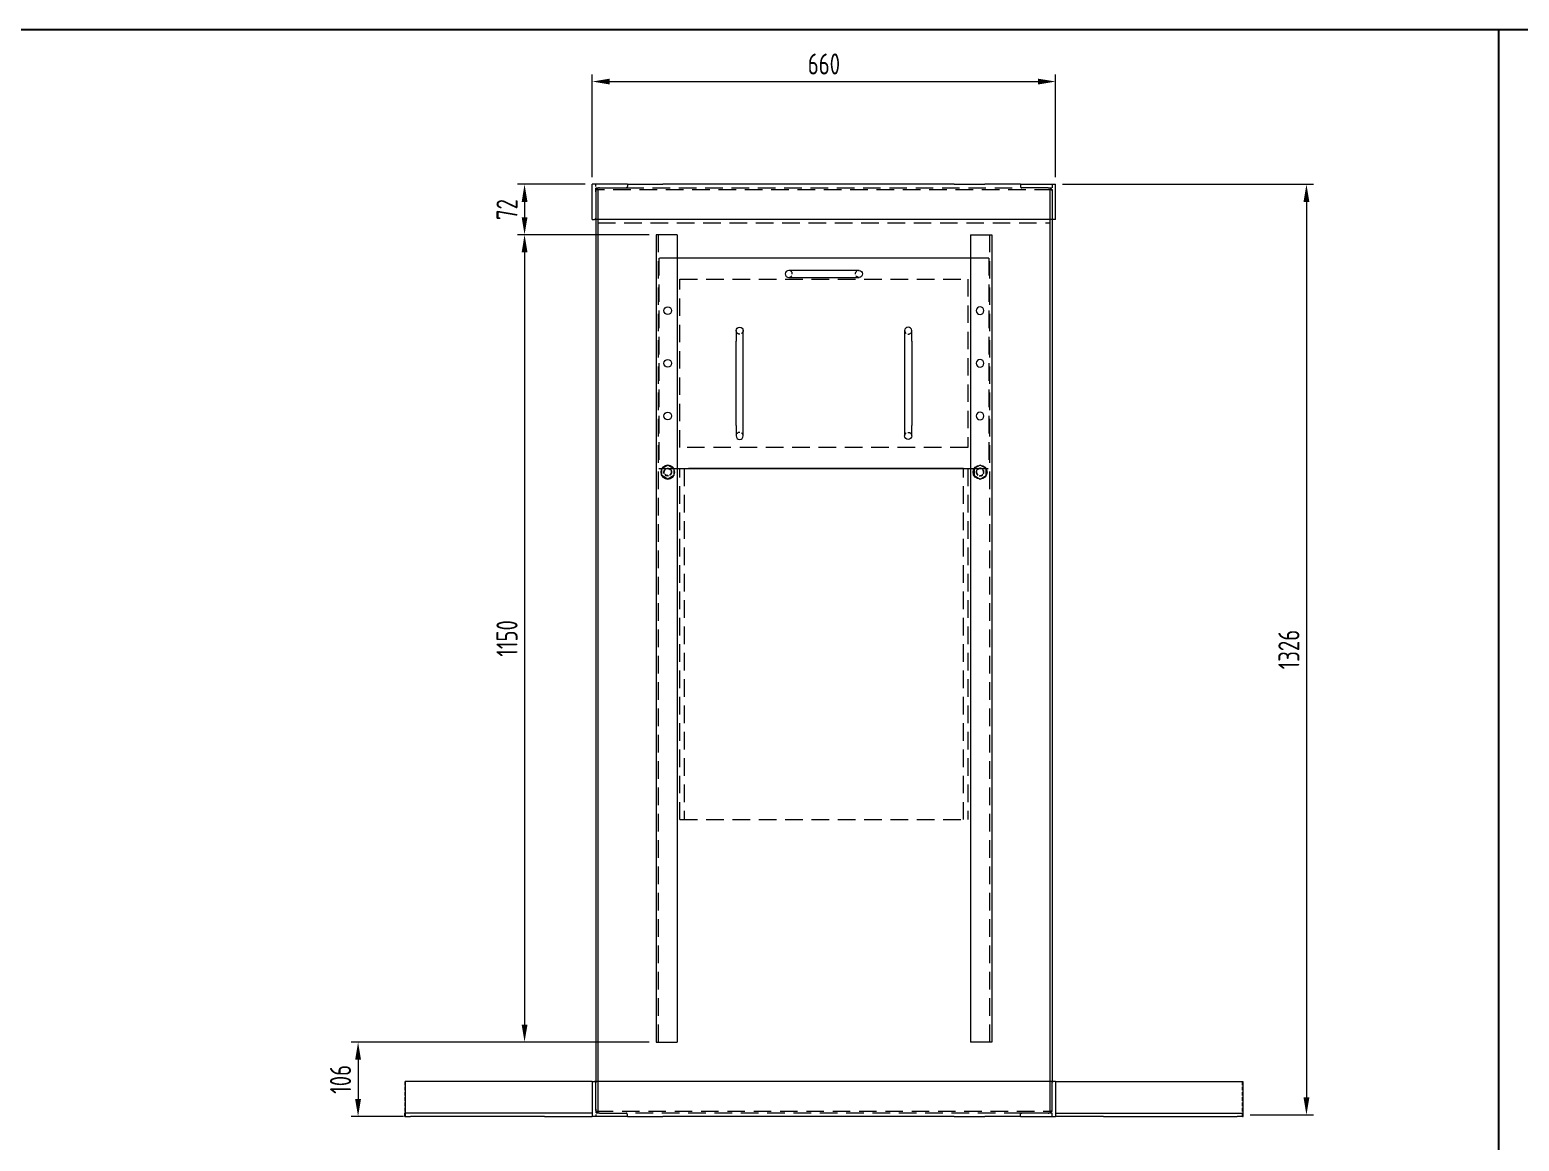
# Model space of a CAD drawing. Header units: millimetres. Extents: x -46397 to 283259, y -8690 to 23983.
# Drawn here: x 195999 to 198120, y -539 to 1044 of the extents above; entities that cross this region are included whole.
import ezdxf
from ezdxf import colors
from ezdxf.entities.mleader import LeaderData, LeaderLine
from ezdxf.math import Vec2, Vec3

# ---------------------------------------------------------------- set-up
doc = ezdxf.new("R2010")
doc.units = ezdxf.units.MM
doc.linetypes.add('HIDDEN', pattern=[0.375, 0.25, -0.125])
doc.linetypes.add('HIDDENX2', pattern=[0.75, 0.5, -0.25])
doc.layers.get('Defpoints').update_dxf_attribs({"lineweight": 0})
doc.layers.add('CHUAN NET KHUAT', color=4, linetype='HIDDEN', lineweight=0)
doc.layers.add('Dtext', color=255, linetype='Continuous', lineweight=20)
doc.layers.add('DIM', color=8, linetype='Continuous')
doc.styles.add('Chu va so', font='arial.ttf')
doc.styles.add('GHI CHÚ 1', font='isocp_IV25.ttf', dxfattribs={"width": 0.8})
doc.styles.get("Standard").update_dxf_attribs({"font": 'isocp.shx', "width": 0.8})
doc.styles.add('TCVN', font='arial.ttf')
doc.dimstyles.new('1-30SCALE', dxfattribs={"dimtxt": 75, "dimasz": 75, "dimexe": 37.5, "dimexo": 30, "dimgap": 30, "dimtad": 1, "dimtoh": 1, "dimdec": 0, "dimdsep": 46, "dimtxsty": 'GHI CHÚ 1', "dimcen": 0.09, "dimclrd": 256, "dimclre": 256, "dimclrt": 2, "dimadec": 0, "dimazin": 0, "dimtfac": 1, "dimtdec": 0, "dimtofl": 0, "dimtmove": 0, "dimatfit": 3, "dimfxl": 1, "dimlwd": 0, "dimlwe": 0, "dimarcsym": 0})

# ---------------------------------------------------------------- blocks, each defined once
blk = doc.blocks.new('_Dot')
at = {"color": 0, "linetype": 'ByBlock', "lineweight": -2}
blk.add_line((-0.5, 0), (-1, 0), dxfattribs=at)
at = {"color": 0, "linetype": 'ByBlock', "const_width": 0.5}
blk.add_lwpolyline([(-0.25, 0, 1), (0.25, 0, 1)], format="xyb", close=True, dxfattribs=at)
blk = doc.blocks.new('*D1048')
at = {"layer": 'Defpoints', "color": 0, "transparency": 16777216}
for p in [(197460.1, 970.2), (196800.1, 823.8, -1.5), (197460.1, 823.8, -1.5)]:
    blk.add_point(p, dxfattribs=at)
at = {"layer": 'DIM', "linetype": 'Continuous', "lineweight": 0, "transparency": 16777216}
for p, q in [((196800.1, 833.8), (196800.1, 980.2)), ((197460.1, 833.8), (197460.1, 980.2)), ((196825.1, 970.2), (197435.1, 970.2))]:
    blk.add_line(p, q, dxfattribs=at)
at = {"layer": 'DIM', "transparency": 16777216}
for points in [[(196825.1, 974.3), (196825.1, 966), (196800.1, 970.2)], [(197435.1, 974.3), (197435.1, 966), (197460.1, 970.2)]]:
    blk.add_solid(points, dxfattribs=at)
at = {"layer": 'DIM', "color": 2, "transparency": 16777216, "insert": (197130.1, 995.2), "char_height": 30, "attachment_point": 5, "style": 'GHI CHÚ 1'}
blk.add_mtext('660', dxfattribs=at)
blk = doc.blocks.new('*D1076')
at = {"layer": 'Defpoints', "color": 0, "transparency": 16777216}
for p in [(196800.1, 823.8, -1.5), (196703.7, 752), (196891.2, 752, -1.5)]:
    blk.add_point(p, dxfattribs=at)
at = {"layer": 'DIM', "linetype": 'Continuous', "lineweight": 0, "transparency": 16777216}
for p, q in [((196790.1, 823.8), (196693.7, 823.8)), ((196703.7, 798.8), (196703.7, 777)), ((196881.2, 752), (196693.7, 752))]:
    blk.add_line(p, q, dxfattribs=at)
at = {"layer": 'DIM', "transparency": 16777216}
for points in [[(196699.6, 798.8), (196707.9, 798.8), (196703.7, 823.8)], [(196699.6, 777), (196707.9, 777), (196703.7, 752)]]:
    blk.add_solid(points, dxfattribs=at)
at = {"layer": 'DIM', "color": 2, "transparency": 16777216, "insert": (196678.7, 787.9), "char_height": 30, "attachment_point": 5, "rotation": 90, "style": 'GHI CHÚ 1'}
blk.add_mtext('72', dxfattribs=at)
blk = doc.blocks.new('*D1077')
at = {"layer": 'Defpoints', "color": 0, "transparency": 16777216}
for p in [(196891.2, 752, -1.5), (196703.7, -398), (196891.2, -398, -1.5)]:
    blk.add_point(p, dxfattribs=at)
at = {"layer": 'DIM', "linetype": 'Continuous', "lineweight": 0, "transparency": 16777216}
for p, q in [((196881.2, 752), (196693.7, 752)), ((196703.7, 727), (196703.7, -373)), ((196881.2, -398), (196693.7, -398))]:
    blk.add_line(p, q, dxfattribs=at)
at = {"layer": 'DIM', "transparency": 16777216}
for points in [[(196699.6, 727), (196707.9, 727), (196703.7, 752)], [(196699.6, -373), (196707.9, -373), (196703.7, -398)]]:
    blk.add_solid(points, dxfattribs=at)
at = {"layer": 'DIM', "color": 2, "transparency": 16777216, "insert": (196678.7, 177), "char_height": 30, "attachment_point": 5, "rotation": 90, "style": 'GHI CHÚ 1'}
blk.add_mtext('1150', dxfattribs=at)
blk = doc.blocks.new('*D1078')
at = {"layer": 'Defpoints', "color": 0, "transparency": 16777216}
for p in [(196891.2, -398, -1.5), (196466.6, -504.2), (196541.3, -504.2, -1.5)]:
    blk.add_point(p, dxfattribs=at)
at = {"layer": 'DIM', "linetype": 'Continuous', "lineweight": 0, "transparency": 16777216}
for p, q in [((196881.2, -398), (196456.6, -398)), ((196466.6, -423), (196466.6, -479.2)), ((196531.3, -504.2), (196456.6, -504.2))]:
    blk.add_line(p, q, dxfattribs=at)
at = {"layer": 'DIM', "transparency": 16777216}
for points in [[(196462.4, -423), (196470.7, -423), (196466.6, -398)], [(196462.4, -479.2), (196470.7, -479.2), (196466.6, -504.2)]]:
    blk.add_solid(points, dxfattribs=at)
at = {"layer": 'DIM', "color": 2, "transparency": 16777216, "insert": (196441.6, -451.1), "char_height": 30, "attachment_point": 5, "rotation": 90, "style": 'GHI CHÚ 1'}
blk.add_mtext('106', dxfattribs=at)
blk = doc.blocks.new('*D1493')
at = {"layer": 'Defpoints', "color": 0, "transparency": 16777216}
for p in [(197460.1, 823.8, -1.5), (197727, -501.7, -1.5), (197817.4, -501.7)]:
    blk.add_point(p, dxfattribs=at)
at = {"layer": 'DIM', "linetype": 'Continuous', "lineweight": 0, "transparency": 16777216}
for p, q in [((197470.1, 823.8), (197827.4, 823.8)), ((197817.4, 798.8), (197817.4, -476.7)), ((197737, -501.7), (197827.4, -501.7))]:
    blk.add_line(p, q, dxfattribs=at)
at = {"layer": 'DIM', "transparency": 16777216}
for points in [[(197813.2, 798.8), (197821.6, 798.8), (197817.4, 823.8)], [(197813.2, -476.7), (197821.6, -476.7), (197817.4, -501.7)]]:
    blk.add_solid(points, dxfattribs=at)
at = {"layer": 'DIM', "color": 2, "transparency": 16777216, "insert": (197792.4, 161.1), "char_height": 30, "attachment_point": 5, "rotation": 90, "style": 'GHI CHÚ 1'}
blk.add_mtext('1326', dxfattribs=at)
blk = doc.blocks.new('*U1830')
at = {"lineweight": 25}
for points in [[(0, 0), (5547, 0), (5547, 3633.6), (0, 3633.6)], [(0, 0), (4194.1, 0), (4194.1, 3633.6), (0, 3633.6)]]:
    blk.add_lwpolyline(points, close=True, dxfattribs=at)
at = {"layer": 'Dtext', "ltscale": 0.1}
for tag, p, height, style in [('REV_3', (4229.8, 1364.8), 24.2, 'TCVN'), ('FOR_APPROVAL3', (4471.4, 1363.1, -0.2), 29, 'TCVN'), ('REV_2', (4229.8, 1274.6), 24.2, 'TCVN'), ('FOR_APPROVAL2', (4471.4, 1272.9, -0.2), 29, 'TCVN'), ('REV_1', (4229.8, 1184.4), 24.2, 'TCVN'), ('FOR_APPROVAL1', (4471.4, 1182.7, -0.2), 29, 'TCVN'), ('NGUOI_VE', (4728.8, 1092.9, -0.2), 29, 'TCVN'), ('NGUOI_KIEM_2', (4985, 1092.9, -0.2), 29, 'TCVN'), ('NGUOI_DUYET', (5294.5, 1092.9, -0.2), 29, 'TCVN'), ('REV_0', (4229.8, 1094.2), 24.2, 'TCVN'), ('1.1_A4', (5310, 55, -0.2), 29, 'Chu va so'), ('A4_A4', (5406.5, 55, -0.2), 29, 'Chu va so'), ('REV.', (5485.9, 55, -0.2), 29, 'Chu va so')]:
    blk.add_attdef(tag, p, '', height=height, dxfattribs=dict(at, style=style))
for tag, p, height, style, width in [('NGAY_REV03', (4291, 1363.1, -0.2), 25.1, 'TCVN', 0.95), ('NGAY_REV02', (4291, 1272.9, -0.2), 25.1, 'TCVN', 0.95), ('NGAY_REV01', (4291, 1182.7, -0.2), 25.1, 'TCVN', 0.95), ('NGAY_REV0', (4291, 1092.5, -0.2), 25.1, 'TCVN', 0.95), ('DWD.NO', (4288.8, 23.5, -0.2), 38.7, 'Chu va so', 0.85)]:
    blk.add_attdef(tag, p, '', height=height, dxfattribs=dict(at, style=style, width=width))
at = {"layer": 'Dtext', "lineweight": 25, "ltscale": 0.1, "style": 'Chu va so'}
for tag, p, height in [('PROJECT_CODE', (4568.2, 454.2), 58), ('TITLE1', (4317.1, 346.4, -0.2), 38.7), ('TITLE2', (4317.1, 255.5, -0.2), 38.7), ('TITLE3', (4317.1, 165.3, -0.2), 38.7)]:
    blk.add_attdef(tag, p, '', height=height, dxfattribs=at)

msp = doc.modelspace()

# ---------------------------------------------------------------- linework, layer by layer
at = {"color": 150, "linetype": 'Continuous', "lineweight": 0, "ltscale": 10, "extrusion": (0, 1, 0)}
for p, q in [((196850.1, 823.84, -1.5), (196800.1, 823.84, -1.5)), ((196800.1, 773.84, -1.5), (196800.1, 823.84, -1.5)), ((196805.1, 813.34, -1.5), (196805.1, 775.51, -1.5)), ((196808.1, 815.84, -1.5), (196808.1, -496.16, -1.5)), ((196810.6, 818.84, -1.5), (196848.43, 818.84, -1.5)), ((196850.1, 823.84, -1.5), (196900.87, 823.84, -1.5)), ((196850.1, 823.84, -1.5), (196850.1, 820.51, -1.5)), ((196944.41, 823.84, -1.5), (196900.87, 823.84, -1.5)), ((197315.8, 823.84, -1.5), (196944.41, 823.84, -1.5)), ((197315.8, 823.84, -1.5), (197359.34, 823.84, -1.5)), ((197410.1, 823.84, -1.5), (197359.34, 823.84, -1.5)), ((197410.1, 823.84, -1.5), (197460.1, 823.84, -1.5)), ((197410.1, 823.84, -1.5), (197410.1, 820.51, -1.5)), ((197449.6, 818.84, -1.5), (197411.77, 818.84, -1.5)), ((197452.1, 815.84, -1.5), (197452.1, -496.16, -1.5)), ((197455.1, 813.34, -1.5), (197455.1, 775.51, -1.5)), ((197460.1, 773.84, -1.5), (197460.1, 823.84, -1.5)), ((196800.1, 773.84, -1.5), (196803.43, 773.84, -1.5)), ((196805.1, 773.84, -1.5), (196805.1, 775.51, -1.5)), ((196805.1, 773.84, -1.5), (196805.1, -454.16, -1.5)), ((197455.1, 773.84, -1.5), (196805.1, 773.84, -1.5)), ((197455.1, 775.51, -1.5), (197455.1, 773.84, -1.5)), ((197455.1, 773.84, -1.5), (197455.1, -454.16, -1.5)), ((197460.1, 773.84, -1.5), (197456.77, 773.84, -1.5)), ((196921.15, 752.04, -1.5), (196891.15, 752.04, -1.5)), ((196891.15, 752.04, -1.5), (196891.15, -397.96, -1.5)), ((196921.15, 752.04, -1.5), (196921.15, -397.96, -1.5)), ((197339.06, 752.04, -1.5), (197369.06, 752.04, -1.5)), ((197339.06, 752.04, -1.5), (197339.06, -397.96, -1.5)), ((197369.06, 752.04, -1.5), (197369.06, -397.96, -1.5)), ((197339.06, 718.84, -1.5), (196921.15, 718.84, -1.5)), ((197180.1, 701.2, -1.5), (197080.1, 701.2, -1.5)), ((197080.1, 691.2, -1.5), (197095.1, 691.2, -1.5)), ((197095.1, 691.2, -1.5), (197165.1, 691.2, -1.5)), ((197165.1, 691.2, -1.5), (197180.1, 691.2, -1.5)), ((197005.1, 615.46, -1.5), (197005.1, 600.46, -1.5)), ((197015.1, 600.46, -1.5), (197015.1, 615.46, -1.5)), ((197245.1, 615.46, -1.5), (197245.1, 600.46, -1.5)), ((197255.1, 600.46, -1.5), (197255.1, 615.46, -1.5)), ((197005.1, 480.46, -1.5), (197005.1, 600.46, -1.5)), ((197015.1, 480.46, -1.5), (197015.1, 600.46, -1.5)), ((197245.1, 600.46, -1.5), (197245.1, 480.46, -1.5)), ((197255.1, 600.46, -1.5), (197255.1, 480.46, -1.5)), ((197005.1, 480.46, -1.5), (197005.1, 465.46, -1.5)), ((197015.1, 465.46, -1.5), (197015.1, 480.46, -1.5)), ((197245.1, 480.46, -1.5), (197245.1, 465.46, -1.5)), ((197255.1, 465.46, -1.5), (197255.1, 480.46, -1.5)), ((196899.02, 418.82, -1.5), (196907.65, 423.8, -1.5)), ((196899.02, 408.86, -1.5), (196899.02, 418.82, -1.5)), ((196907.65, 403.88, -1.5), (196899.02, 408.86, -1.5)), ((196907.65, 423.8, -1.5), (196916.28, 418.82, -1.5)), ((196916.28, 408.86, -1.5), (196907.65, 403.88, -1.5)), ((196916.28, 418.82, -1.5), (196916.28, 408.86, -1.5)), ((196921.15, 418.84, -1.5), (197339.06, 418.84, -1.5)), ((197352.56, 423.8, -1.5), (197343.93, 418.82, -1.5)), ((197343.93, 418.82, -1.5), (197343.93, 408.86, -1.5)), ((197343.93, 408.86, -1.5), (197352.56, 403.88, -1.5)), ((197361.19, 418.82, -1.5), (197352.56, 423.8, -1.5)), ((197352.56, 403.88, -1.5), (197361.19, 408.86, -1.5)), ((197361.19, 408.86, -1.5), (197361.19, 418.82, -1.5)), ((196891.15, -397.96, -1.5), (196921.15, -397.96, -1.5)), ((197369.06, -397.96, -1.5), (197339.06, -397.96, -1.5)), ((196800.1, -454.16, -1.5), (196533.57, -454.16, -1.5)), ((196800.1, -454.16, -1.5), (196803.43, -454.16, -1.5)), ((196800.1, -454.16, -1.5), (196800.1, -504.16, -1.5)), ((197455.1, -454.16, -1.5), (196805.1, -454.16, -1.5)), ((196805.1, -454.16, -1.5), (196805.1, -455.83, -1.5)), ((196805.1, -493.66, -1.5), (196805.1, -455.83, -1.5)), ((197455.1, -455.83, -1.5), (197455.1, -454.16, -1.5)), ((197455.1, -493.66, -1.5), (197455.1, -455.83, -1.5)), ((197460.1, -454.16, -1.5), (197456.77, -454.16, -1.5)), ((197460.1, -454.16, -1.5), (197460.1, -504.16, -1.5)), ((197460.1, -454.16, -1.5), (197726.64, -454.16, -1.5)), ((196533.18, -504.16, -1.5), (196533.18, -499.16, -1.5)), ((196533.18, -504.16, -1.5), (196541.34, -504.16, -1.5)), ((196800.1, -499.16, -1.5), (196533.64, -499.16, -1.5)), ((196622.66, -504.16, -1.5), (196541.34, -504.16, -1.5)), ((196731.95, -504.16, -1.5), (196622.66, -504.16, -1.5)), ((196731.95, -504.16, -1.5), (196800.1, -504.16, -1.5)), ((196850.1, -504.16, -1.5), (196800.1, -504.16, -1.5)), ((196810.6, -499.16, -1.5), (196848.43, -499.16, -1.5)), ((196850.1, -504.16, -1.5), (196850.1, -500.83, -1.5)), ((196850.1, -504.16, -1.5), (196900.87, -504.16, -1.5)), ((196944.41, -504.16, -1.5), (196900.87, -504.16, -1.5)), ((197315.8, -504.16, -1.5), (196944.41, -504.16, -1.5)), ((197315.8, -504.16, -1.5), (197359.34, -504.16, -1.5)), ((197410.1, -504.16, -1.5), (197359.34, -504.16, -1.5)), ((197410.1, -504.16, -1.5), (197410.1, -500.83, -1.5)), ((197410.1, -504.16, -1.5), (197460.1, -504.16, -1.5)), ((197449.6, -499.16, -1.5), (197411.77, -499.16, -1.5)), ((197460.1, -499.16, -1.5), (197726.57, -499.16, -1.5)), ((197528.25, -504.16, -1.5), (197460.1, -504.16, -1.5)), ((197528.25, -504.16, -1.5), (197637.55, -504.16, -1.5)), ((197637.55, -504.16, -1.5), (197718.86, -504.16, -1.5)), ((197726.5, -504.16, -1.5), (197718.86, -504.16, -1.5)), ((197727.03, -504.16, -1.5), (197727.03, -499.16, -1.5))]:
    msp.add_line(p, q, dxfattribs=at)
at = {"color": 1, "linetype": 'HIDDENX2', "lineweight": 0, "ltscale": 10, "extrusion": (0, 1, 0)}
for p, q in [((196805.1, 813.34, -1.5), (196805.1, 823.84, -1.5)), ((196805.1, 818.84, -1.5), (196810.6, 818.84, -1.5)), ((197449.6, 818.84, -1.5), (197455.1, 818.84, -1.5)), ((197455.1, 823.84, -1.5), (197455.1, 813.34, -1.5)), ((196805.1, -493.66, -1.5), (196805.1, -504.16, -1.5)), ((196810.6, -499.16, -1.5), (196805.1, -499.16, -1.5)), ((197455.1, -499.16, -1.5), (197449.6, -499.16, -1.5)), ((197455.1, -504.16, -1.5), (197455.1, -493.66, -1.5)), ((197727.03, -504.16, -1.5), (197726.5, -504.16, -1.5))]:
    msp.add_line(p, q, dxfattribs=at)
at = {"color": 150, "linetype": 'Continuous', "lineweight": 0, "ltscale": 10, "extrusion": (6.89019e-16, 1, 0)}
for p, q in [((196925.1, 418.84, -1.5), (196931.1, 418.84, -1.5)), ((196931.1, 418.84, -1.5), (196937.1, 418.84, -1.5)), ((197323.1, 418.84, -1.5), (196937.1, 418.84, -1.5)), ((197329.1, 418.84, -1.5), (197323.1, 418.84, -1.5)), ((197329.1, 418.84, -1.5), (197335.1, 418.84, -1.5))]:
    msp.add_line(p, q, dxfattribs=at)
at = {"color": 150, "linetype": 'Continuous', "lineweight": 0, "ltscale": 10}
for centre, radius in [((196907.65, 643.84, -1.5), 5.5), ((196907.65, 568.84, -1.5), 5.5), ((196907.65, 493.84, -1.5), 5.5), ((197352.56, 413.84, -1.5), 10)]:
    msp.add_circle(centre, radius, dxfattribs=at)
at = {"color": 150, "linetype": 'Continuous', "lineweight": 0, "ltscale": 10, "extrusion": (0, 0, -1)}
for centre, radius in [((-197352.56, 643.84, 1.5), 5.5), ((-197352.56, 568.84, 1.5), 5.5), ((-197352.56, 493.84, 1.5), 5.5), ((-196907.65, 413.84, 1.5), 10)]:
    msp.add_circle(centre, radius, dxfattribs=at)
at = {"color": 1, "linetype": 'HIDDENX2', "lineweight": 0, "ltscale": 10}
for radius in [5.5, 5]:
    msp.add_circle((196907.65, 413.84, -1.5), radius, dxfattribs=at)
at = {"color": 1, "linetype": 'HIDDENX2', "lineweight": 0, "ltscale": 10, "extrusion": (0, 0, -1)}
for radius in [5.5, 5]:
    msp.add_circle((-197352.56, 413.84, 1.5), radius, dxfattribs=at)
at = {"color": 150, "linetype": 'Continuous', "lineweight": 0, "ltscale": 10}
for centre, start, end in [((197080.1, 696.2, -1.5), 90, 180), ((197080.1, 696.2, -1.5), 180, 270), ((197250.1, 615.46, -1.5), 90, 180), ((197250.1, 615.46, -1.5), 0, 90), ((197010.1, 465.46, -1.5), 180, 270), ((197010.1, 465.46, -1.5), 270, 0)]:
    msp.add_arc(centre, 5, start, end, dxfattribs=at)
at = {"color": 1, "linetype": 'HIDDENX2', "lineweight": 0, "ltscale": 10}
for centre, start, end in [((197080.1, 696.2, -1.5), 270, 90), ((197250.1, 615.46, -1.5), 180, 0), ((197010.1, 465.46, -1.5), 0, 180)]:
    msp.add_arc(centre, 5, start, end, dxfattribs=at)
at = {"color": 1, "linetype": 'HIDDENX2', "lineweight": 0, "ltscale": 10, "extrusion": (0, 0, -1)}
for centre, start, end in [((-197180.1, 696.2, 1.5), 270, 90), ((-197010.1, 615.46, 1.5), 180, 0), ((-197250.1, 465.46, 1.5), 0, 180)]:
    msp.add_arc(centre, 5, start, end, dxfattribs=at)
at = {"color": 150, "linetype": 'Continuous', "lineweight": 0, "ltscale": 10, "extrusion": (0, 0, -1)}
for centre, start, end in [((-197180.1, 696.2, 1.5), 90, 180), ((-197180.1, 696.2, 1.5), 180, 270), ((-197010.1, 615.46, 1.5), 0, 90), ((-197010.1, 615.46, 1.5), 90, 180), ((-197250.1, 465.46, 1.5), 270, 0), ((-197250.1, 465.46, 1.5), 180, 270)]:
    msp.add_arc(centre, 5, start, end, dxfattribs=at)
at = {"color": 150, "linetype": 'Continuous', "lineweight": 0, "ltscale": 10}
for points, knots in [([(196810.6, 818.84, -1.5), (196810.25, 818.84, -1.5), (196809.89, 818.81, -1.5), (196809.17, 818.67, -1.5), (196808.8, 818.55, -1.5), (196808.1, 818.26, -1.5), (196807.76, 818.07, -1.5), (196807.14, 817.63, -1.5), (196806.84, 817.38, -1.5), (196806.37, 816.87, -1.5), (196806.17, 816.61, -1.5), (196805.8, 816.04, -1.5), (196805.64, 815.73, -1.5), (196805.37, 815.08, -1.5), (196805.27, 814.73, -1.5), (196805.14, 814.04, -1.5), (196805.1, 813.69, -1.5), (196805.1, 813.34, -1.5)], [9.0551063, 9.0551063, 9.0551063, 9.0551063, 10.2980508, 10.2980508, 11.5409953, 11.5409953, 12.7839398, 12.7839398, 14.0268843, 14.0268843, 15.05543, 15.05543, 16.0839756, 16.0839756, 17.1125213, 17.1125213, 18.141067, 18.141067, 18.141067, 18.141067]), ([(196850.1, 820.51, -1.5), (196850.1, 820.41, -1.5), (196850.09, 820.3, -1.5), (196850.05, 820.09, -1.5), (196850.02, 819.98, -1.5), (196849.94, 819.78, -1.5), (196849.89, 819.69, -1.5), (196849.78, 819.51, -1.5), (196849.71, 819.43, -1.5), (196849.57, 819.28, -1.5), (196849.48, 819.21, -1.5), (196849.29, 819.08, -1.5), (196849.19, 819.02, -1.5), (196848.98, 818.93, -1.5), (196848.87, 818.9, -1.5), (196848.65, 818.85, -1.5), (196848.54, 818.84, -1.5), (196848.43, 818.84, -1.5)], [0, 0, 0, 0, 0.3126379, 0.3126379, 0.6252757, 0.6252757, 0.9379136, 0.9379136, 1.2505515, 1.2505515, 1.6099574, 1.6099574, 1.9693634, 1.9693634, 2.3287694, 2.3287694, 2.6881753, 2.6881753, 2.6881753, 2.6881753]), ([(197410.1, 820.51, -1.5), (197410.1, 820.41, -1.5), (197410.11, 820.3, -1.5), (197410.16, 820.09, -1.5), (197410.19, 819.98, -1.5), (197410.27, 819.78, -1.5), (197410.32, 819.69, -1.5), (197410.43, 819.51, -1.5), (197410.5, 819.43, -1.5), (197410.64, 819.28, -1.5), (197410.73, 819.21, -1.5), (197410.92, 819.08, -1.5), (197411.02, 819.02, -1.5), (197411.23, 818.93, -1.5), (197411.34, 818.9, -1.5), (197411.56, 818.85, -1.5), (197411.67, 818.84, -1.5), (197411.77, 818.84, -1.5)], [0, 0, 0, 0, 0.3126379, 0.3126379, 0.6252757, 0.6252757, 0.9379136, 0.9379136, 1.2505515, 1.2505515, 1.6099574, 1.6099574, 1.9693634, 1.9693634, 2.3287694, 2.3287694, 2.6881753, 2.6881753, 2.6881753, 2.6881753]), ([(197449.6, 818.84, -1.5), (197449.95, 818.84, -1.5), (197450.32, 818.81, -1.5), (197451.04, 818.67, -1.5), (197451.41, 818.55, -1.5), (197452.11, 818.26, -1.5), (197452.44, 818.07, -1.5), (197453.07, 817.63, -1.5), (197453.36, 817.38, -1.5), (197453.84, 816.87, -1.5), (197454.04, 816.61, -1.5), (197454.41, 816.04, -1.5), (197454.57, 815.73, -1.5), (197454.84, 815.08, -1.5), (197454.94, 814.73, -1.5), (197455.07, 814.04, -1.5), (197455.1, 813.69, -1.5), (197455.1, 813.34, -1.5)], [9.0551063, 9.0551063, 9.0551063, 9.0551063, 10.2980508, 10.2980508, 11.5409953, 11.5409953, 12.7839398, 12.7839398, 14.0268843, 14.0268843, 15.05543, 15.05543, 16.0839756, 16.0839756, 17.1125213, 17.1125213, 18.141067, 18.141067, 18.141067, 18.141067]), ([(196805.1, 775.51, -1.5), (196805.1, 775.41, -1.5), (196805.09, 775.3, -1.5), (196805.05, 775.09, -1.5), (196805.02, 774.99, -1.5), (196804.94, 774.79, -1.5), (196804.89, 774.7, -1.5), (196804.78, 774.52, -1.5), (196804.72, 774.44, -1.5), (196804.58, 774.29, -1.5), (196804.49, 774.21, -1.5), (196804.3, 774.08, -1.5), (196804.19, 774.02, -1.5), (196803.87, 773.89, -1.5), (196803.65, 773.84, -1.5), (196803.43, 773.84, -1.5)], [0, 0, 0, 0, 0.3120107, 0.3120107, 0.6240213, 0.6240213, 0.936032, 0.936032, 1.2480426, 1.2480426, 1.6277689, 1.6277689, 2.0074951, 2.0074951, 2.7669475, 2.7669475, 2.7669475, 2.7669475]), ([(197455.1, 775.51, -1.5), (197455.1, 775.41, -1.5), (197455.11, 775.3, -1.5), (197455.15, 775.09, -1.5), (197455.19, 774.99, -1.5), (197455.27, 774.79, -1.5), (197455.31, 774.7, -1.5), (197455.43, 774.52, -1.5), (197455.49, 774.44, -1.5), (197455.63, 774.29, -1.5), (197455.72, 774.21, -1.5), (197455.91, 774.08, -1.5), (197456.02, 774.02, -1.5), (197456.33, 773.89, -1.5), (197456.56, 773.84, -1.5), (197456.77, 773.84, -1.5)], [0, 0, 0, 0, 0.3120107, 0.3120107, 0.6240213, 0.6240213, 0.936032, 0.936032, 1.2480426, 1.2480426, 1.6277689, 1.6277689, 2.0074951, 2.0074951, 2.7669475, 2.7669475, 2.7669475, 2.7669475]), ([(196533.57, -454.16, -1.5), (196533.57, -454.16, -1.5), (196533.57, -454.16, -1.5), (196533.56, -454.16, -1.5), (196533.56, -454.17, -1.5), (196533.55, -454.24, -1.5), (196533.54, -454.3, -1.5), (196533.53, -454.48, -1.5), (196533.52, -454.63, -1.5), (196533.52, -454.97, -1.5), (196533.51, -455.15, -1.5), (196533.51, -455.5, -1.5), (196533.51, -455.66, -1.5), (196533.51, -455.83, -1.5)], [4.5374181, 4.5374181, 4.5374181, 4.5374181, 4.5402149, 4.5402149, 4.9203615, 4.9203615, 5.3993421, 5.3993421, 6.0640771, 6.0640771, 6.674933, 6.674933, 7.1682124, 7.1682124, 7.1682124, 7.1682124]), ([(196805.1, -455.83, -1.5), (196805.1, -455.72, -1.5), (196805.09, -455.62, -1.5), (196805.05, -455.41, -1.5), (196805.02, -455.3, -1.5), (196804.94, -455.1, -1.5), (196804.89, -455.01, -1.5), (196804.78, -454.84, -1.5), (196804.72, -454.76, -1.5), (196804.58, -454.61, -1.5), (196804.49, -454.53, -1.5), (196804.3, -454.39, -1.5), (196804.19, -454.34, -1.5), (196803.87, -454.2, -1.5), (196803.65, -454.16, -1.5), (196803.43, -454.16, -1.5)], [0, 0, 0, 0, 0.3120107, 0.3120107, 0.6240213, 0.6240213, 0.936032, 0.936032, 1.2480426, 1.2480426, 1.6277689, 1.6277689, 2.0074951, 2.0074951, 2.7669475, 2.7669475, 2.7669475, 2.7669475]), ([(197455.1, -455.83, -1.5), (197455.1, -455.72, -1.5), (197455.11, -455.62, -1.5), (197455.15, -455.41, -1.5), (197455.19, -455.3, -1.5), (197455.27, -455.1, -1.5), (197455.31, -455.01, -1.5), (197455.43, -454.84, -1.5), (197455.49, -454.76, -1.5), (197455.63, -454.61, -1.5), (197455.72, -454.53, -1.5), (197455.91, -454.39, -1.5), (197456.02, -454.34, -1.5), (197456.33, -454.2, -1.5), (197456.56, -454.16, -1.5), (197456.77, -454.16, -1.5)], [0, 0, 0, 0, 0.3120107, 0.3120107, 0.6240213, 0.6240213, 0.936032, 0.936032, 1.2480426, 1.2480426, 1.6277689, 1.6277689, 2.0074951, 2.0074951, 2.7669475, 2.7669475, 2.7669475, 2.7669475]), ([(197726.64, -454.16, -1.5), (197726.64, -454.16, -1.5), (197726.64, -454.16, -1.5), (197726.65, -454.16, -1.5), (197726.65, -454.17, -1.5), (197726.66, -454.24, -1.5), (197726.67, -454.3, -1.5), (197726.68, -454.48, -1.5), (197726.68, -454.63, -1.5), (197726.69, -454.97, -1.5), (197726.7, -455.15, -1.5), (197726.7, -455.5, -1.5), (197726.7, -455.66, -1.5), (197726.7, -455.83, -1.5)], [4.5374181, 4.5374181, 4.5374181, 4.5374181, 4.5402149, 4.5402149, 4.9203615, 4.9203615, 5.3993421, 5.3993421, 6.0640771, 6.0640771, 6.674933, 6.674933, 7.1682124, 7.1682124, 7.1682124, 7.1682124]), ([(196533.51, -493.66, -1.5), (196533.51, -493.82, -1.5), (196533.51, -493.98, -1.5), (196533.5, -494.87, -1.5), (196533.5, -495.57, -1.5), (196533.48, -496.86, -1.5), (196533.46, -497.42, -1.5), (196533.43, -498.28, -1.5), (196533.42, -498.59, -1.5), (196533.39, -498.97, -1.5), (196533.38, -499.07, -1.5), (196533.36, -499.15, -1.5), (196533.36, -499.16, -1.5), (196533.35, -499.16, -1.5), (196533.35, -499.16, -1.5), (196533.35, -499.16, -1.5)], [19.3757683, 19.3757683, 19.3757683, 19.3757683, 19.8604676, 19.8604676, 22.0433659, 22.0433659, 24.2133805, 24.2133805, 26.0588156, 26.0588156, 27.4234079, 27.4234079, 28.0238983, 28.0238983, 28.0378721, 28.0378721, 28.0378721, 28.0378721]), ([(196533.64, -499.16, -1.5), (196533.64, -499.16, -1.5), (196533.64, -499.16, -1.5), (196533.64, -499.16, -1.5), (196533.65, -499.17, -1.5), (196533.66, -499.24, -1.5), (196533.66, -499.3, -1.5), (196533.68, -499.49, -1.5), (196533.68, -499.64, -1.5), (196533.7, -499.98, -1.5), (196533.7, -500.16, -1.5), (196533.7, -500.51, -1.5), (196533.7, -500.67, -1.5), (196533.7, -500.83, -1.5)], [4.5154414, 4.5154414, 4.5154414, 4.5154414, 4.5249205, 4.5249205, 4.9060696, 4.9060696, 5.3883457, 5.3883457, 6.0533019, 6.0533019, 6.6646723, 6.6646723, 7.1465022, 7.1465022, 7.1465022, 7.1465022]), ([(196810.6, -499.16, -1.5), (196810.25, -499.16, -1.5), (196809.89, -499.12, -1.5), (196809.17, -498.98, -1.5), (196808.8, -498.87, -1.5), (196808.1, -498.57, -1.5), (196807.76, -498.38, -1.5), (196807.14, -497.94, -1.5), (196806.84, -497.69, -1.5), (196806.37, -497.18, -1.5), (196806.17, -496.92, -1.5), (196805.8, -496.35, -1.5), (196805.64, -496.04, -1.5), (196805.37, -495.39, -1.5), (196805.27, -495.05, -1.5), (196805.14, -494.35, -1.5), (196805.1, -494, -1.5), (196805.1, -493.66, -1.5)], [9.0551063, 9.0551063, 9.0551063, 9.0551063, 10.2980508, 10.2980508, 11.5409953, 11.5409953, 12.7839398, 12.7839398, 14.0268843, 14.0268843, 15.05543, 15.05543, 16.0839756, 16.0839756, 17.1125213, 17.1125213, 18.141067, 18.141067, 18.141067, 18.141067]), ([(196850.1, -500.83, -1.5), (196850.1, -500.72, -1.5), (196850.09, -500.62, -1.5), (196850.05, -500.4, -1.5), (196850.02, -500.3, -1.5), (196849.94, -500.1, -1.5), (196849.89, -500, -1.5), (196849.78, -499.83, -1.5), (196849.71, -499.75, -1.5), (196849.57, -499.6, -1.5), (196849.48, -499.52, -1.5), (196849.29, -499.39, -1.5), (196849.19, -499.33, -1.5), (196848.98, -499.25, -1.5), (196848.87, -499.21, -1.5), (196848.65, -499.17, -1.5), (196848.54, -499.16, -1.5), (196848.43, -499.16, -1.5)], [0, 0, 0, 0, 0.3126379, 0.3126379, 0.6252757, 0.6252757, 0.9379136, 0.9379136, 1.2505515, 1.2505515, 1.6099574, 1.6099574, 1.9693634, 1.9693634, 2.3287694, 2.3287694, 2.6881753, 2.6881753, 2.6881753, 2.6881753]), ([(197410.1, -500.83, -1.5), (197410.1, -500.72, -1.5), (197410.11, -500.62, -1.5), (197410.16, -500.4, -1.5), (197410.19, -500.3, -1.5), (197410.27, -500.1, -1.5), (197410.32, -500, -1.5), (197410.43, -499.83, -1.5), (197410.5, -499.75, -1.5), (197410.64, -499.6, -1.5), (197410.73, -499.52, -1.5), (197410.92, -499.39, -1.5), (197411.02, -499.33, -1.5), (197411.23, -499.25, -1.5), (197411.34, -499.21, -1.5), (197411.56, -499.17, -1.5), (197411.67, -499.16, -1.5), (197411.77, -499.16, -1.5)], [0, 0, 0, 0, 0.3126379, 0.3126379, 0.6252757, 0.6252757, 0.9379136, 0.9379136, 1.2505515, 1.2505515, 1.6099574, 1.6099574, 1.9693634, 1.9693634, 2.3287694, 2.3287694, 2.6881753, 2.6881753, 2.6881753, 2.6881753]), ([(197449.6, -499.16, -1.5), (197449.95, -499.16, -1.5), (197450.32, -499.12, -1.5), (197451.04, -498.98, -1.5), (197451.41, -498.87, -1.5), (197452.11, -498.57, -1.5), (197452.44, -498.38, -1.5), (197453.07, -497.94, -1.5), (197453.36, -497.69, -1.5), (197453.84, -497.18, -1.5), (197454.04, -496.92, -1.5), (197454.41, -496.35, -1.5), (197454.57, -496.04, -1.5), (197454.84, -495.39, -1.5), (197454.94, -495.05, -1.5), (197455.07, -494.35, -1.5), (197455.1, -494, -1.5), (197455.1, -493.66, -1.5)], [9.0551063, 9.0551063, 9.0551063, 9.0551063, 10.2980508, 10.2980508, 11.5409953, 11.5409953, 12.7839398, 12.7839398, 14.0268843, 14.0268843, 15.05543, 15.05543, 16.0839756, 16.0839756, 17.1125213, 17.1125213, 18.141067, 18.141067, 18.141067, 18.141067]), ([(197726.57, -499.16, -1.5), (197726.57, -499.16, -1.5), (197726.57, -499.16, -1.5), (197726.57, -499.16, -1.5), (197726.56, -499.17, -1.5), (197726.55, -499.24, -1.5), (197726.54, -499.3, -1.5), (197726.53, -499.49, -1.5), (197726.52, -499.64, -1.5), (197726.51, -499.98, -1.5), (197726.51, -500.16, -1.5), (197726.51, -500.51, -1.5), (197726.5, -500.67, -1.5), (197726.5, -500.83, -1.5)], [4.5154414, 4.5154414, 4.5154414, 4.5154414, 4.5249205, 4.5249205, 4.9060696, 4.9060696, 5.3883457, 5.3883457, 6.0533019, 6.0533019, 6.6646723, 6.6646723, 7.1465022, 7.1465022, 7.1465022, 7.1465022]), ([(197726.7, -493.66, -1.5), (197726.7, -493.82, -1.5), (197726.7, -493.98, -1.5), (197726.7, -494.87, -1.5), (197726.71, -495.57, -1.5), (197726.73, -496.86, -1.5), (197726.75, -497.42, -1.5), (197726.78, -498.28, -1.5), (197726.79, -498.59, -1.5), (197726.82, -498.97, -1.5), (197726.83, -499.07, -1.5), (197726.85, -499.15, -1.5), (197726.85, -499.16, -1.5), (197726.86, -499.16, -1.5), (197726.86, -499.16, -1.5), (197726.86, -499.16, -1.5)], [19.3757683, 19.3757683, 19.3757683, 19.3757683, 19.8604676, 19.8604676, 22.0433659, 22.0433659, 24.2133805, 24.2133805, 26.0588156, 26.0588156, 27.4234079, 27.4234079, 28.0238983, 28.0238983, 28.0378721, 28.0378721, 28.0378721, 28.0378721])]:
    msp.add_open_spline(points, degree=3, knots=knots, dxfattribs=at)
for points in [[(196533.51, -455.83, -1.5), (196533.51, -468.44, -1.5), (196533.51, -481.05, -1.5), (196533.51, -493.66, -1.5)], [(197726.7, -455.83, -1.5), (197726.7, -468.44, -1.5), (197726.7, -481.05, -1.5), (197726.7, -493.66, -1.5)], [(196533.18, -499.16, -1.5), (196533.18, -499.16, -1.5), (196533.33, -499.16, -1.5), (196533.64, -499.16, -1.5)], [(196533.7, -504.16, -1.5), (196533.35, -504.16, -1.5), (196533.18, -504.16, -1.5), (196533.18, -504.16, -1.5)], [(196533.7, -500.83, -1.5), (196533.7, -501.94, -1.5), (196533.7, -503.05, -1.5), (196533.7, -504.16, -1.5)], [(197726.5, -500.83, -1.5), (197726.5, -501.94, -1.5), (197726.5, -503.05, -1.5), (197726.5, -504.16, -1.5)], [(197726.5, -504.16, -1.5), (197726.85, -504.16, -1.5), (197727.03, -504.16, -1.5), (197727.03, -504.16, -1.5)], [(197727.03, -499.16, -1.5), (197727.03, -499.16, -1.5), (197726.88, -499.16, -1.5), (197726.57, -499.16, -1.5)]]:
    msp.add_open_spline(points, degree=3, dxfattribs=at)
at = {"color": 1, "linetype": 'HIDDENX2', "lineweight": 0, "ltscale": 10}
for points in [[(196533.69, -504.16, -1.5), (196533.69, -487.49, -1.5), (196533.69, -470.83, -1.5), (196533.69, -454.16, -1.5)], [(197726.51, -504.16, -1.5), (197726.51, -487.49, -1.5), (197726.51, -470.83, -1.5), (197726.51, -454.16, -1.5)]]:
    msp.add_open_spline(points, degree=3, dxfattribs=at)
at = {"layer": 'CHUAN NET KHUAT', "ltscale": 100, "extrusion": (0, 1, 0)}
for p, q in [((197455.1, 815.84, -1.5), (196805.1, 815.84, -1.5)), ((197455.1, 815.84, -1.5), (196805.1, 815.84, -1.5)), ((196848.43, 818.84, -1.5), (197411.77, 818.84, -1.5)), ((196808.1, 768.84, -1.5), (197452.1, 768.84, -1.5)), ((196894.15, 752.04, -1.5), (196894.15, -397.96, -1.5)), ((197366.06, 752.04, -1.5), (197366.06, -397.96, -1.5)), ((196895.1, 718.84, -1.5), (196895.1, 418.84, -1.5)), ((196921.15, 718.84, -1.5), (196895.1, 718.84, -1.5)), ((197365.1, 718.84, -1.5), (197339.06, 718.84, -1.5)), ((197365.1, 718.84, -1.5), (197365.1, 418.84, -1.5)), ((196925.1, 448.84, -1.5), (196925.1, 688.84, -1.5)), ((196925.1, 688.84, -1.5), (197335.1, 688.84, -1.5)), ((197335.1, 688.84, -1.5), (197335.1, 448.84, -1.5)), ((197335.1, 448.84, -1.5), (196925.1, 448.84, -1.5)), ((196895.1, 418.84, -1.5), (196921.15, 418.84, -1.5)), ((197339.06, 418.84, -1.5), (197365.1, 418.84, -1.5)), ((196805.1, -496.16, -1.5), (197455.1, -496.16, -1.5)), ((197411.77, -499.16, -1.5), (196848.43, -499.16, -1.5))]:
    msp.add_line(p, q, dxfattribs=at)
at = {"layer": 'CHUAN NET KHUAT', "ltscale": 100, "extrusion": (6.89019e-16, 1, 0)}
for p, q in [((196925.1, -81.16, -1.5), (196925.1, 418.84, -1.5)), ((196931.1, 418.84, -1.5), (196931.1, -81.16, -1.5)), ((197329.1, -81.16, -1.5), (197329.1, 418.84, -1.5)), ((197335.1, 418.84, -1.5), (197335.1, -81.16, -1.5)), ((196925.1, -81.16, -1.5), (197335.1, -81.16, -1.5))]:
    msp.add_line(p, q, dxfattribs=at)

# ---------------------------------------------------------------- dimensions: what is measured, and where the dimension line sits
at = {"layer": 'DIM'}
dim = msp.add_linear_dim(base=(197460.1, 970.17), p1=(196800.1, 823.84, -1.5), p2=(197460.1, 823.84, -1.5), dimstyle='1-30SCALE', override={"dimtxt": 30, "dimasz": 25, "dimexe": 10, "dimexo": 10, "dimgap": 10, "dimtmove": 1}, dxfattribs=at)
dim.commit()
dim.dimension.update_dxf_attribs({"geometry": '*D1048', "text_midpoint": (197130.1, 995.17)})
for base, p1, p2, picture, middle in [((196703.72, 752.04), (196800.1, 823.84, -1.5), (196891.15, 752.04, -1.5), '*D1076', (196678.72, 787.94)), ((197817.3948, -501.6587), (197460.1044, 823.8436, -1.4991), (197727.0304, -501.6587, -1.4991), '*D1493', (197792.3918, 161.0925)), ((196703.72, -397.96), (196891.15, 752.04, -1.5), (196891.15, -397.96, -1.5), '*D1077', (196678.72, 177.04)), ((196466.57, -504.16), (196891.15, -397.96, -1.5), (196541.34, -504.16, -1.5), '*D1078', (196441.57, -451.06))]:
    dim = msp.add_linear_dim(base=base, p1=p1, p2=p2, angle=90, dimstyle='1-30SCALE', override={"dimtxt": 30, "dimasz": 25, "dimexe": 10, "dimexo": 10, "dimgap": 10, "dimtmove": 1}, dxfattribs=at)
    dim.commit()
    dim.dimension.update_dxf_attribs({"geometry": picture, "text_midpoint": middle})

# ---------------------------------------------------------------- leaders
at = {"color": 3, "ltscale": 5}
ml = msp.add_multileader_mtext('Standard', dxfattribs=at)
ml.set_content('{\\fArial|b0|i0|c0|p34;Khoan lỗ %%C10 cho cùm ống DN200 (theo thực tế)}', color=3)
ml.set_leader_properties(lineweight=9)
ml.set_arrow_properties(name='DOT')
ml.build(insert=Vec2(0, 0))
ml.multileader.update_dxf_attribs({"has_dogleg": 0, "text_left_attachment_type": 5, "text_right_attachment_type": 6, "dogleg_length": 0.1, "arrow_head_size": 17.4, "scale": 300})
ctx = ml.context
ctx.base_point, ctx.scale, ctx.char_height, ctx.arrow_head_size, ctx.landing_gap_size, ctx.plane_origin = Vec3(148509.96, 665.28), 300, 24, 17.4, 18, Vec3(149312.43, -378.76)
ctx.left_attachment, ctx.right_attachment = 5, 6
notes = []
notes.append((ctx, [(0, (1, 1, 0), (148878.33, 716.29), (-1, 0), 30, [(0, [(149054.42, 441.35)], 0, [])])]))
ctx.mtext.insert, ctx.mtext.width, ctx.mtext.flow_direction = Vec3(148527.96, 747.35), 309.9931, 5
ml = msp.add_multileader_mtext('Standard', dxfattribs=at)
ml.set_content('{\\fArial|b0|i0|c0|p34;Khoan lỗ %%C10 cho cùm ống DN100 (theo thực tế)}', color=3)
ml.set_leader_properties(lineweight=9)
ml.set_arrow_properties(name='DOT')
ml.build(insert=Vec2(0, 0))
ml.multileader.update_dxf_attribs({"has_dogleg": 0, "text_left_attachment_type": 5, "text_right_attachment_type": 6, "dogleg_length": 0.1, "arrow_head_size": 17.4, "scale": 300})
ctx = ml.context
ctx.base_point, ctx.scale, ctx.char_height, ctx.arrow_head_size, ctx.landing_gap_size, ctx.plane_origin = Vec3(149602.55, 578.05), 300, 24, 17.4, 18, Vec3(149253.66, -389.59)
ctx.left_attachment, ctx.right_attachment = 5, 6
notes.append((ctx, [(0, (1, 1, 0), (149572.55, 578.05), (1, 0), 30, [(0, [(149511.66, 430.53)], 0, [])])]))
ctx.mtext.insert, ctx.mtext.width, ctx.mtext.flow_direction = Vec3(149620.55, 660.13), 306.4046, 5
for ctx, leaders in notes:
    for number, flags, end, landing, length, lines in leaders:
        leader = LeaderData()
        leader.index, (leader.has_last_leader_line, leader.has_dogleg_vector, leader.attachment_direction) = number, flags
        leader.last_leader_point, leader.dogleg_vector, leader.dogleg_length = Vec3(end), Vec3(landing), length
        for number, points, colour, breaks in lines:
            line = LeaderLine()
            line.index, line.vertices, line.color, line.breaks = number, Vec3.list(points), colors.encode_raw_color(colour), breaks
            leader.lines.append(line)
        ctx.leaders.append(leader)

# ---------------------------------------------------------------- next in the draw order: block references
at = {"xscale": 0.9084576280678549, "yscale": 0.9084576280678549, "zscale": 0.9084576280678549}
msp.add_blockref('*U1830', (194281.38, -2257.04, -0.15), dxfattribs=at)

doc.saveas('drawing.dxf')
